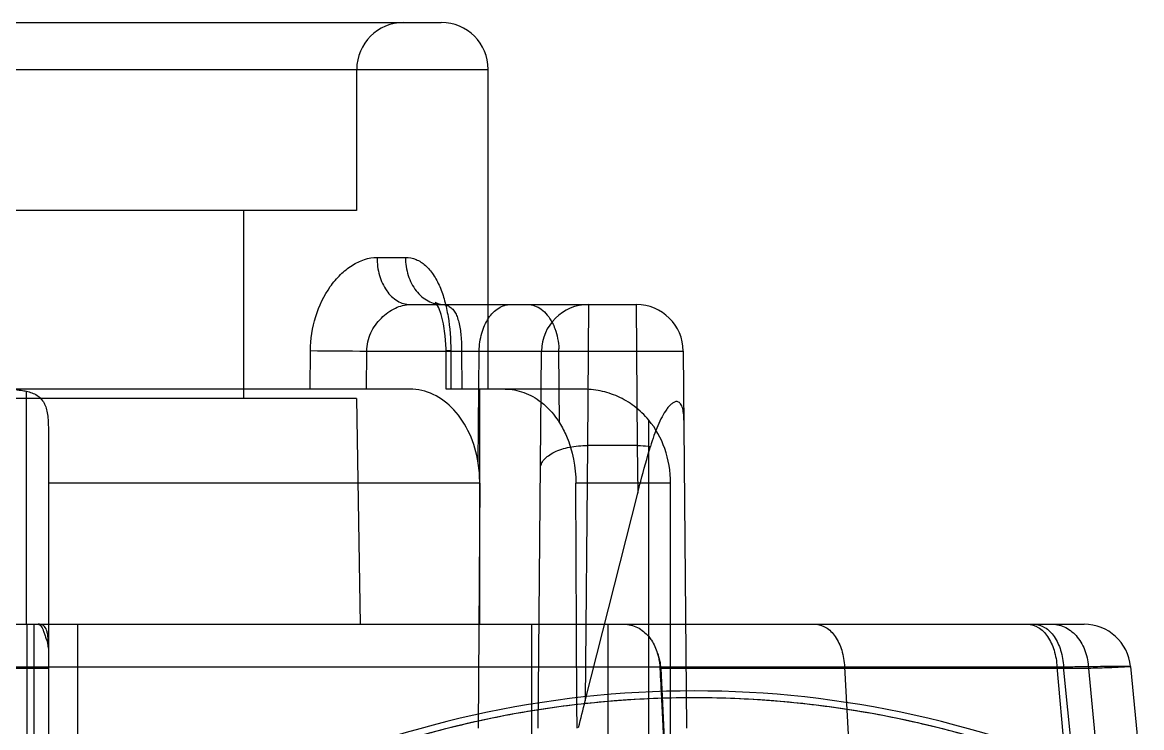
# Model space of a CAD drawing. Header units: millimetres. Extents: x 23490 to 24685, y -23248 to -22403.
# Drawn here: x 24023.12 to 24035.09, y -22985.67 to -22978.13 of the extents above; entities that cross this region are included whole.
import ezdxf

# ---------------------------------------------------------------- set-up
doc = ezdxf.new("R2010")
doc.units = ezdxf.units.MM
doc.header["$LTSCALE"] = 8
doc.layers.add('Cav-cor', color=30, linetype='Continuous')

msp = doc.modelspace()

# ---------------------------------------------------------------- linework, layer by layer
at = {"layer": 'Cav-cor', "color": 241}
for p, q in [((24020.562, -22978.134), (24027.597, -22978.134)), ((24020.06, -22978.636), (24028.1, -22978.636)), ((24026.693, -22980.144), (24026.693, -22978.636)), ((24028.1, -22982.053), (24028.1, -22978.636)), ((24026.692, -22980.144), (24021.467, -22980.144)), ((24025.487, -22982.154), (24025.487, -22980.144)), ((24026.91, -22980.646), (24027.214, -22980.646)), ((24027.264, -22981.149), (24029.682, -22981.149)), ((24027.546, -22981.141), (24027.539, -22981.131)), ((24027.57, -22981.185), (24027.546, -22981.141)), ((24029.171, -22981.149), (24029.16, -22982.656)), ((24029.682, -22981.149), (24029.693, -22982.656)), ((24027.596, -22981.256), (24027.57, -22981.185)), ((24026.196, -22982.053), (24026.199, -22981.642)), ((24026.797, -22982.053), (24026.8, -22981.647)), ((24026.8, -22981.647), (24028.854, -22981.647)), ((24027.65, -22982.053), (24027.648, -22981.644)), ((24027.698, -22981.642), (24027.7, -22982.053)), ((24027.815, -22981.647), (24027.816, -22982.053)), ((24027.993, -22982.844), (24028.003, -22981.647)), ((24028.003, -22981.647), (24028.668, -22981.647)), ((24028.633, -22985.676), (24028.668, -22981.647)), ((24028.861, -22982.413), (24028.854, -22981.647)), ((24028.854, -22981.647), (24030.184, -22981.647)), ((24030.184, -22981.647), (24030.22, -22985.676)), ((24027.261, -22982.053), (24021, -22982.053)), ((24023.161, -22984.566), (24023.161, -22982.076)), ((24029.104, -22982.053), (24027.65, -22982.053)), ((24028.011, -22984.566), (24028.011, -22982.053)), ((24026.692, -22982.154), (24021.467, -22982.154)), ((24026.735, -22984.566), (24026.693, -22982.154)), ((24029.816, -22988.184), (24029.816, -22982.385)), ((24023.396, -22982.478), (24023.396, -22989.792)), ((24029.16, -22982.656), (24029.136, -22985.386)), ((24029.693, -22982.656), (24029.16, -22982.656)), ((24029.693, -22982.656), (24029.697, -22983.165)), ((24028.009, -22983.058), (24023.396, -22983.058)), ((24028.009, -22983.058), (24027.991, -22985.676)), ((24030.048, -22983.058), (24029.036, -22983.058)), ((24029.048, -22985.431), (24029.036, -22983.058)), ((24030.048, -22986.174), (24030.048, -22983.058)), ((24029.136, -22985.386), (24029.697, -22983.165)), ((24012.211, -22984.566), (24034.47, -22984.566)), ((24023.168, -22988.184), (24023.168, -22984.566)), ((24023.244, -22988.183), (24023.244, -22984.566)), ((24023.712, -22988.184), (24023.712, -22984.566)), ((24028.562, -22984.566), (24028.562, -22988.184)), ((24029.378, -22984.566), (24029.378, -22988.184)), ((24011.712, -22985.022), (24034.18, -22985.022)), ((24023.396, -22985.039), (24018.098, -22985.039)), ((24029.957, -22985.371), (24029.941, -22985.039)), ((24034.517, -22985.039), (24029.943, -22985.039)), ((24029.943, -22985.039), (24030, -22986.174)), ((24029.943, -22985.039), (24029.96, -22985.371)), ((24031.909, -22985.022), (24032.482, -22995.365)), ((24034.18, -22985.022), (24035.085, -22995.365)), ((24034.18, -22985.022), (24034.251, -22985.022)), ((24034.409, -22986.63), (24034.251, -22985.022)), ((24034.363, -22986.163), (24034.251, -22985.022)), ((24034.517, -22985.039), (24034.626, -22986.174)), ((24034.968, -22985.018), (24035.079, -22986.174)), ((24029.049, -22985.676), (24029.048, -22985.431)), ((24029.994, -22986.174), (24029.957, -22985.371)), ((24029.96, -22985.371), (24030, -22986.174))]:
    msp.add_line(p, q, dxfattribs=at)
for points in [[(24027.539, -22981.131), (24027.534, -22981.125), (24027.542, -22981.131), (24027.57, -22981.143), (24027.606, -22981.149)], [(24027.648, -22981.644), (24027.648, -22981.623), (24027.64, -22981.482), (24027.621, -22981.356), (24027.596, -22981.256)]]:
    msp.add_lwpolyline(points, dxfattribs=at)
for centre, radius, start, end in [((24027.195, -22978.636), 0.502, 90.0002, 180), ((24027.597, -22978.636), 0.502, 0, 90), ((24029.171, -22981.651), 0.502, 90, 179.5), ((24029.682, -22981.651), 0.502, 0.5, 90), ((24028.116, -22981.651), 0.738, 0.3368, 2.321), ((24027.181, -22888.187), 93.46, 269.39779, 269.76632), ((24026.688, -22983.048), 1.32, 359.5444, 8.8806), ((24034.47, -22985.066), 0.5, 5.4776, 90), ((24033.813, -22984.863), 0.312, 47.0787, 49.6868), ((24030.3, -22996.133), 10.854, 64.7907, 115.2093), ((24030.3, -22996.133), 10.781, 65.6323, 114.3677)]:
    msp.add_arc(centre, radius, start, end, dxfattribs=at)
at = {"layer": 'Cav-cor', "color": 241, "extrusion": (0, 0, -1)}
msp.add_ellipse((24029.129, -22986.418), major_axis=(0.473, 2.303), ratio=0.094666, start_param=-1.260044, end_param=-1.125615, dxfattribs=at)
at = {"layer": 'Cav-cor', "color": 241}
for points, knots in [([(24026.199, -22981.642), (24026.2, -22981.519), (24026.237, -22981.277), (24026.367, -22981.003), (24026.513, -22980.828), (24026.637, -22980.728), (24026.77, -22980.663), (24026.865, -22980.646), (24026.91, -22980.646)], [0, 0, 0, 0, 0.27667, 0.543182, 0.669236, 0.787871, 0.897966, 1, 1, 1, 1]), ([(24026.91, -22980.646), (24026.91, -22980.711), (24026.927, -22980.836), (24027.001, -22981.001), (24027.116, -22981.118), (24027.217, -22981.149), (24027.264, -22981.149)], [0, 0, 0, 0, 0.288398, 0.555986, 0.791021, 1, 1, 1, 1]), ([(24027.214, -22980.646), (24027.253, -22980.646), (24027.331, -22980.661), (24027.434, -22980.729), (24027.519, -22980.831), (24027.586, -22980.96), (24027.637, -22981.112), (24027.685, -22981.34), (24027.698, -22981.52), (24027.698, -22981.642)], [0, 0, 0, 0, 0.094847, 0.192854, 0.300667, 0.42108, 0.553686, 0.696419, 1, 1, 1, 1]), ([(24027.214, -22980.646), (24027.214, -22980.711), (24027.233, -22980.838), (24027.317, -22981.004), (24027.446, -22981.12), (24027.555, -22981.149), (24027.606, -22981.149)], [0, 0, 0, 0, 0.277767, 0.540154, 0.77911, 1, 1, 1, 1]), ([(24026.8, -22981.647), (24026.801, -22981.58), (24026.832, -22981.448), (24026.947, -22981.289), (24027.095, -22981.181), (24027.21, -22981.149), (24027.264, -22981.149)], [0, 0, 0, 0, 0.26915, 0.532674, 0.780809, 1, 1, 1, 1]), ([(24027.606, -22981.149), (24027.612, -22981.149), (24027.635, -22981.15), (24027.658, -22981.156), (24027.673, -22981.164)], [0, 0, 0, 0, 0.259899, 1, 1, 1, 1]), ([(24028.003, -22981.647), (24028.004, -22981.582), (24028.02, -22981.459), (24028.09, -22981.296), (24028.184, -22981.196), (24028.272, -22981.155), (24028.317, -22981.149), (24028.339, -22981.149)], [0, 0, 0, 0, 0.292996, 0.562476, 0.795187, 0.899981, 1, 1, 1, 1]), ([(24028.518, -22981.149), (24028.544, -22981.149), (24028.597, -22981.158), (24028.671, -22981.198), (24028.735, -22981.262), (24028.769, -22981.315), (24028.784, -22981.344)], [0, 0, 0, 0, 0.222733, 0.459248, 0.717342, 1, 1, 1, 1]), ([(24027.673, -22981.164), (24027.687, -22981.171), (24027.713, -22981.19), (24027.744, -22981.23), (24027.768, -22981.28), (24027.793, -22981.364), (24027.81, -22981.488), (24027.815, -22981.591), (24027.815, -22981.647)], [0, 0, 0, 0, 0.087514, 0.181642, 0.286892, 0.405487, 0.682963, 1, 1, 1, 1]), ([(24028.784, -22981.344), (24028.795, -22981.364), (24028.833, -22981.452), (24028.851, -22981.548), (24028.854, -22981.621)], [0, 0, 0, 0, 0.238409, 1, 1, 1, 1]), ([(24027.698, -22981.642), (24027.691, -22981.643), (24027.681, -22981.643), (24027.669, -22981.643), (24027.662, -22981.643), (24027.656, -22981.644), (24027.652, -22981.644), (24027.65, -22981.644), (24027.648, -22981.644), (24027.648, -22981.644)], [0, 0, 0, 0, 0.431569, 0.603465, 0.745229, 0.85621, 0.93577, 0.983562, 1, 1, 1, 1]), ([(24027.648, -22981.644), (24027.648, -22981.645), (24027.65, -22981.644), (24027.651, -22981.645), (24027.655, -22981.645), (24027.662, -22981.645), (24027.675, -22981.646), (24027.693, -22981.646), (24027.717, -22981.646), (24027.746, -22981.646), (24027.779, -22981.647), (24027.802, -22981.647), (24027.815, -22981.647)], [0, 0, 0, 0, 0.004351, 0.016815, 0.037465, 0.066289, 0.148156, 0.261452, 0.405119, 0.577763, 0.776941, 1, 1, 1, 1]), ([(24022.938, -22982.053), (24022.994, -22982.053), (24023.069, -22982.059), (24023.143, -22982.072), (24023.161, -22982.076)], [0, 0, 0, 0, 0.748359, 1, 1, 1, 1]), ([(24023.161, -22982.076), (24023.201, -22982.085), (24023.259, -22982.104), (24023.319, -22982.155), (24023.352, -22982.202), (24023.375, -22982.259), (24023.394, -22982.352), (24023.396, -22982.426), (24023.396, -22982.478)], [0, 0, 0, 0, 0.237333, 0.344584, 0.452872, 0.569399, 0.698763, 1, 1, 1, 1]), ([(24027.993, -22982.844), (24027.976, -22982.735), (24027.916, -22982.53), (24027.751, -22982.27), (24027.526, -22982.095), (24027.346, -22982.053), (24027.261, -22982.053)], [0, 0, 0, 0, 0.282689, 0.54391, 0.780322, 1, 1, 1, 1]), ([(24028.28, -22982.053), (24028.348, -22982.053), (24028.488, -22982.079), (24028.61, -22982.149), (24028.666, -22982.193)], [0, 0, 0, 0, 0.487103, 1, 1, 1, 1]), ([(24029.816, -22982.385), (24029.77, -22982.33), (24029.668, -22982.232), (24029.49, -22982.127), (24029.299, -22982.066), (24029.169, -22982.053), (24029.104, -22982.053)], [0, 0, 0, 0, 0.265268, 0.517403, 0.760828, 1, 1, 1, 1]), ([(24028.666, -22982.193), (24028.684, -22982.208), (24028.759, -22982.272), (24028.821, -22982.35), (24028.861, -22982.413)], [0, 0, 0, 0, 0.241037, 1, 1, 1, 1]), ([(24030.191, -22982.384), (24030.191, -22982.359), (24030.189, -22982.313), (24030.179, -22982.257), (24030.164, -22982.221), (24030.151, -22982.202), (24030.136, -22982.191), (24030.115, -22982.184), (24030.088, -22982.19), (24030.059, -22982.209), (24030.032, -22982.236), (24029.996, -22982.281), (24029.954, -22982.351), (24029.91, -22982.446), (24029.869, -22982.552), (24029.845, -22982.627), (24029.834, -22982.665)], [0, 0, 0, 0, 0.091332, 0.175044, 0.208972, 0.236516, 0.259017, 0.278315, 0.315708, 0.357678, 0.405312, 0.458084, 0.57613, 0.70759, 0.849556, 1, 1, 1, 1]), ([(24028.861, -22982.413), (24028.89, -22982.459), (24028.993, -22982.659), (24029.035, -22982.888), (24029.036, -22983.058)], [0, 0, 0, 0, 0.239919, 1, 1, 1, 1]), ([(24030.048, -22983.058), (24030.048, -22982.933), (24030.009, -22982.69), (24029.89, -22982.474), (24029.816, -22982.385)], [0, 0, 0, 0, 0.518345, 1, 1, 1, 1]), ([(24028.657, -22982.903), (24028.657, -22982.886), (24028.665, -22982.851), (24028.696, -22982.803), (24028.744, -22982.761), (24028.833, -22982.709), (24028.974, -22982.666), (24029.096, -22982.656), (24029.16, -22982.656)], [0, 0, 0, 0, 0.082217, 0.173188, 0.277998, 0.398437, 0.681517, 1, 1, 1, 1]), ([(24029.693, -22982.656), (24029.705, -22982.656), (24029.752, -22982.657), (24029.799, -22982.66), (24029.834, -22982.665)], [0, 0, 0, 0, 0.252468, 1, 1, 1, 1]), ([(24029.697, -22983.165), (24029.708, -22983.123), (24029.751, -22982.955), (24029.797, -22982.789), (24029.834, -22982.665)], [0, 0, 0, 0, 0.253642, 1, 1, 1, 1]), ([(24023.286, -22984.566), (24023.297, -22984.566), (24023.315, -22984.58), (24023.331, -22984.605), (24023.343, -22984.635), (24023.356, -22984.672), (24023.377, -22984.735), (24023.391, -22984.786), (24023.395, -22984.823)], [0, 0, 0, 0, 0.117404, 0.2038, 0.31328, 0.449127, 0.612739, 1, 1, 1, 1]), ([(24023.396, -22984.821), (24023.396, -22984.784), (24023.396, -22984.731), (24023.388, -22984.667), (24023.377, -22984.621), (24023.348, -22984.574), (24023.307, -22984.566), (24023.288, -22984.566)], [0, 0, 0, 0, 0.358394, 0.505285, 0.628789, 0.81865, 1, 1, 1, 1]), ([(24029.552, -22984.566), (24029.601, -22984.566), (24029.703, -22984.592), (24029.782, -22984.659), (24029.816, -22984.699)], [0, 0, 0, 0, 0.481177, 1, 1, 1, 1]), ([(24031.594, -22984.566), (24031.634, -22984.566), (24031.721, -22984.594), (24031.82, -22984.699), (24031.887, -22984.848), (24031.906, -22984.962), (24031.909, -22985.022)], [0, 0, 0, 0, 0.198544, 0.429353, 0.700861, 1, 1, 1, 1]), ([(24033.865, -22984.566), (24033.905, -22984.566), (24033.992, -22984.594), (24034.091, -22984.699), (24034.158, -22984.848), (24034.177, -22984.962), (24034.18, -22985.022)], [0, 0, 0, 0, 0.198544, 0.429353, 0.700861, 1, 1, 1, 1]), ([(24033.932, -22984.566), (24033.973, -22984.566), (24034.06, -22984.594), (24034.161, -22984.699), (24034.228, -22984.848), (24034.248, -22984.962), (24034.251, -22985.022)], [0, 0, 0, 0, 0.199797, 0.430996, 0.701962, 1, 1, 1, 1]), ([(24034.13, -22984.566), (24034.18, -22984.566), (24034.283, -22984.593), (24034.409, -22984.701), (24034.492, -22984.857), (24034.514, -22984.977), (24034.517, -22985.039)], [0, 0, 0, 0, 0.220613, 0.459263, 0.721637, 1, 1, 1, 1]), ([(24023.396, -22984.821), (24023.396, -22984.811), (24023.396, -22984.774), (24023.395, -22984.738), (24023.393, -22984.711)], [0, 0, 0, 0, 0.269037, 1, 1, 1, 1]), ([(24029.816, -22984.699), (24029.826, -22984.712), (24029.865, -22984.765), (24029.893, -22984.826), (24029.907, -22984.874)], [0, 0, 0, 0, 0.242123, 1, 1, 1, 1]), ([(24029.907, -22984.874), (24029.912, -22984.887), (24029.93, -22984.94), (24029.939, -22984.997), (24029.941, -22985.039)], [0, 0, 0, 0, 0.245039, 1, 1, 1, 1]), ([(24029.907, -22984.874), (24029.911, -22984.887), (24029.926, -22984.941), (24029.933, -22984.997), (24029.935, -22985.039)], [0, 0, 0, 0, 0.246496, 1, 1, 1, 1]), ([(24034.251, -22985.022), (24034.304, -22985.021), (24034.405, -22985.019), (24034.547, -22985.017), (24034.67, -22985.016), (24034.76, -22985.015), (24034.821, -22985.015), (24034.859, -22985.015), (24034.891, -22985.015), (24034.918, -22985.015), (24034.939, -22985.016), (24034.953, -22985.016), (24034.96, -22985.017), (24034.964, -22985.017), (24034.966, -22985.017), (24034.968, -22985.018), (24034.968, -22985.018)], [0, 0, 0, 0, 0.222256, 0.420758, 0.592948, 0.736791, 0.797545, 0.850597, 0.895766, 0.93293, 0.961997, 0.982876, 0.99022, 0.9955, 0.998731, 1, 1, 1, 1]), ([(24034.968, -22985.018), (24034.968, -22985.019), (24034.964, -22985.019), (24034.96, -22985.02), (24034.95, -22985.021), (24034.931, -22985.022), (24034.898, -22985.024), (24034.847, -22985.027), (24034.783, -22985.03), (24034.706, -22985.033), (24034.615, -22985.036), (24034.551, -22985.038), (24034.517, -22985.039)], [0, 0, 0, 0, 0.004272, 0.016466, 0.036747, 0.065104, 0.145756, 0.257802, 0.400449, 0.572607, 0.773033, 1, 1, 1, 1]), ([(24029.994, -22986.174), (24029.988, -22986.04), (24029.975, -22985.772), (24029.964, -22985.505), (24029.956, -22985.371)], [0, 0, 0, 0, 0.500005, 1, 1, 1, 1])]:
    msp.add_open_spline(points, degree=3, knots=knots, dxfattribs=at)
for points in [[(24029.907, -22984.874), (24029.928, -22984.926), (24029.94, -22984.983), (24029.943, -22985.039)], [(24029.956, -22985.371), (24029.95, -22985.26), (24029.943, -22985.15), (24029.938, -22985.039)]]:
    msp.add_open_spline(points, degree=3, dxfattribs=at)
msp.add_rational_spline([(24034.748, -22986.313), (24031.877, -22985.012), (24028.724, -22985.012), (24025.852, -22986.313)], [1, 0.9406110789, 0.9406110789, 1], degree=3, dxfattribs=at)

doc.saveas('drawing.dxf')
